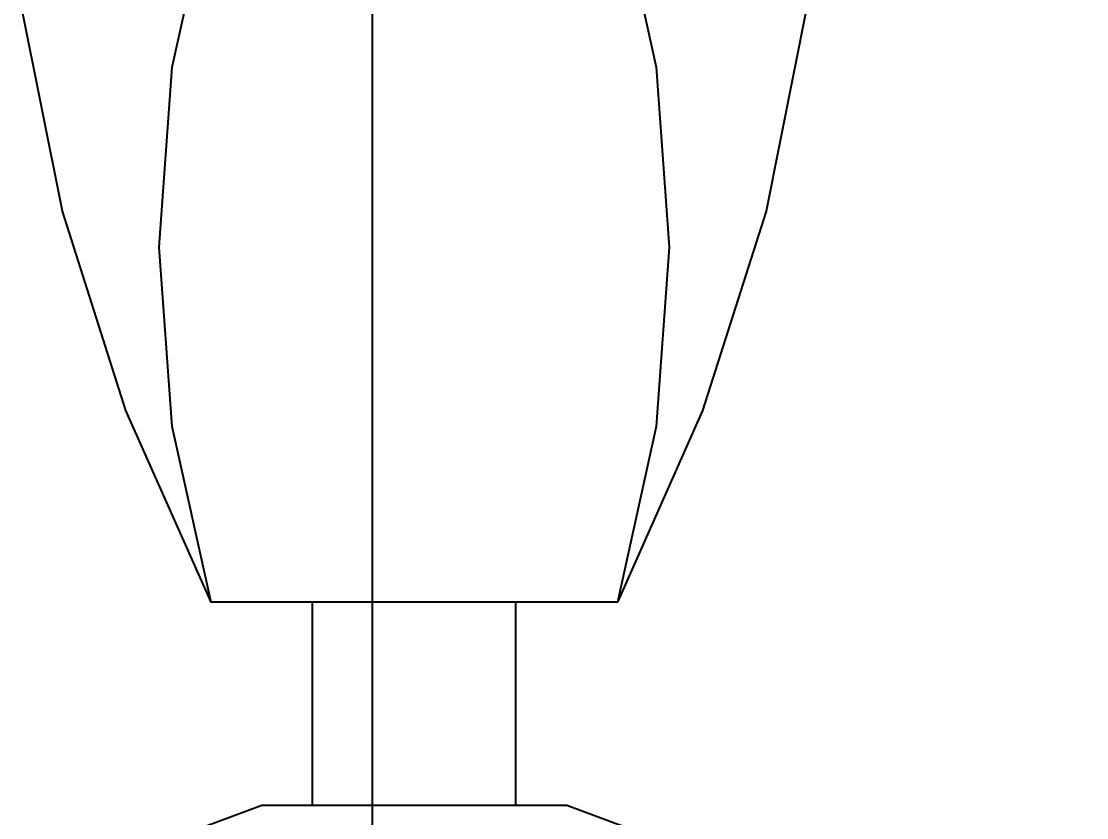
# Model space of a CAD drawing. Header units: millimetres. Extents: x -1932176 to 78768, y -1967 to 1266654.
# Drawn here: x -250692.8 to -250594.6, y 460565.8 to 460639.2 of the extents above; entities that cross this region are included whole.
import ezdxf

# ---------------------------------------------------------------- set-up
doc = ezdxf.new("R2010")
doc.units = ezdxf.units.MM
doc.styles.get("Standard").update_dxf_attribs({"font": 'arial.ttf'})
doc.dimstyles.new('ISO-25', dxfattribs={"dimtxt": 150, "dimasz": 2.5, "dimexe": 1.25, "dimexo": 0.625, "dimtad": 1, "dimtxsty": 'Standard', "dimcen": 2.5, "dimadec": 0, "dimazin": 0, "dimtfac": 1, "dimtmove": 0, "dimatfit": 3, "dimfxl": 1, "dimarcsym": 0})

# ---------------------------------------------------------------- blocks, each defined once
blk = doc.blocks.new('LLAVE-10')
at = {"color": 253, "lineweight": 13}
for points in [[(0.020173, 0.110907), (0.020173, 0.120993), (0.018406, 0.125717), (0.014832, 0.129313), (0.010086, 0.131079), (-0.010086, 0.131079), (-0.014832, 0.129313), (-0.018406, 0.125717), (-0.020173, 0.120993), (-0.020173, 0.110907), (0.020173, 0.110907), (0.018406, 0.106161), (0.014832, 0.102587), (0.010086, 0.10082), (-0.010086, 0.10082), (-0.014832, 0.102587), (-0.018406, 0.106161), (-0.020173, 0.110907)], [(-0.006724, 0.10082), (-0.006724, 0.087372)], [(0.006724, 0.10082), (0.006724, 0.087372)], [(0.026003, 0.047857), (0.023279, 0.061475), (0.019066, 0.07469), (0.013448, 0.087372), (-0.013448, 0.087372), (-0.016023, 0.075732), (-0.016874, 0.063859), (-0.016023, 0.051964), (-0.013448, 0.040324)], [(0.013448, 0.040324), (0.016002, 0.051964), (0.016874, 0.063859), (0.016002, 0.075732), (0.013448, 0.087372)], [(-0.013448, 0.087372), (-0.019087, 0.07469)], [(-0.019087, 0.07469), (-0.023279, 0.061475)], [(-0.023279, 0.061475), (-0.026003, 0.047857)]]:
    blk.add_lwpolyline(points, dxfattribs=at)
blk = doc.blocks.new('*D582')
at = {"color": 0, "lineweight": -2, "ltscale": 30, "transparency": 16777216}
for p, q in [((-250660.452, 460809.226), (-250660.452, 459893.202)), ((-249777.991, 460809.226), (-249777.991, 459893.202)), ((-249780.491, 459894.452), (-250657.952, 459894.452))]:
    blk.add_line(p, q, dxfattribs=at)
at = {"color": 0, "ltscale": 30, "transparency": 16777216}
for points in [[(-250657.952, 459894.869), (-250657.952, 459894.035), (-250660.452, 459894.452)], [(-249780.491, 459894.869), (-249780.491, 459894.035), (-249777.991, 459894.452)]]:
    blk.add_solid(points, dxfattribs=at)
at = {"layer": 'Defpoints', "color": 0, "ltscale": 30, "transparency": 16777216}
for p in [(-250660.452, 460809.851), (-249777.991, 460809.851), (-250660.452, 459894.452)]:
    blk.add_point(p, dxfattribs=at)
at = {"color": 0, "ltscale": 30, "transparency": 16777216, "insert": (-250219.221, 459946.134), "char_height": 100, "attachment_point": 5}
blk.add_mtext('880', dxfattribs=at)

msp = doc.modelspace()

# ---------------------------------------------------------------- linework, layer by layer
for points in [[(-250620.38634, 460640.67931), (-250624.17735, 460621.72428), (-250630.04156, 460603.33198), (-250637.86051, 460585.68011), (-250675.2967, 460585.68011), (-250678.88038, 460601.88074), (-250680.06507, 460618.40715), (-250678.88038, 460634.96319), (-250675.2967, 460651.16381)], [(-250620.38634, 460640.67931), (-250624.17735, 460621.72428), (-250630.04156, 460603.33198), (-250637.86051, 460585.68011), (-250675.2967, 460585.68011), (-250678.88038, 460601.88074), (-250680.06507, 460618.40715), (-250678.88038, 460634.96319), (-250675.2967, 460651.16381)], [(-250620.38634, 460640.67931), (-250624.17735, 460621.72428), (-250630.04156, 460603.33198), (-250637.86051, 460585.68011), (-250675.2967, 460585.68011), (-250678.88038, 460601.88074), (-250680.06507, 460618.40715), (-250678.88038, 460634.96319), (-250675.2967, 460651.16381)], [(-250620.38634, 460640.67931), (-250624.17735, 460621.72428), (-250630.04156, 460603.33198), (-250637.86051, 460585.68011), (-250675.2967, 460585.68011), (-250678.88038, 460601.88074), (-250680.06507, 460618.40715), (-250678.88038, 460634.96319), (-250675.2967, 460651.16381)], [(-250620.38634, 460640.67931), (-250624.17735, 460621.72428), (-250630.04156, 460603.33198), (-250637.86051, 460585.68011), (-250675.2967, 460585.68011), (-250678.88038, 460601.88074), (-250680.06507, 460618.40715), (-250678.88038, 460634.96319), (-250675.2967, 460651.16381)], [(-250620.38634, 460640.67931), (-250624.17735, 460621.72428), (-250630.04156, 460603.33198), (-250637.86051, 460585.68011), (-250675.2967, 460585.68011), (-250678.88038, 460601.88074), (-250680.06507, 460618.40715), (-250678.88038, 460634.96319), (-250675.2967, 460651.16381)], [(-250620.38634, 460640.67931), (-250624.17735, 460621.72428), (-250630.04156, 460603.33198), (-250637.86051, 460585.68011), (-250675.2967, 460585.68011), (-250678.88038, 460601.88074), (-250680.06507, 460618.40715), (-250678.88038, 460634.96319), (-250675.2967, 460651.16381)], [(-250620.38634, 460640.67931), (-250624.17735, 460621.72428), (-250630.04156, 460603.33198), (-250637.86051, 460585.68011), (-250675.2967, 460585.68011), (-250678.88038, 460601.88074), (-250680.06507, 460618.40715), (-250678.88038, 460634.96319), (-250675.2967, 460651.16381)], [(-250620.38634, 460640.67931), (-250624.17735, 460621.72428), (-250630.04156, 460603.33198), (-250637.86051, 460585.68011), (-250675.2967, 460585.68011), (-250678.88038, 460601.88074), (-250680.06507, 460618.40715), (-250678.88038, 460634.96319), (-250675.2967, 460651.16381)], [(-250620.38634, 460640.67931), (-250624.17735, 460621.72428), (-250630.04156, 460603.33198), (-250637.86051, 460585.68011), (-250675.2967, 460585.68011), (-250678.88038, 460601.88074), (-250680.06507, 460618.40715), (-250678.88038, 460634.96319), (-250675.2967, 460651.16381)], [(-250620.38634, 460640.67931), (-250624.17735, 460621.72428), (-250630.04156, 460603.33198), (-250637.86051, 460585.68011), (-250675.2967, 460585.68011), (-250678.88038, 460601.88074), (-250680.06507, 460618.40715), (-250678.88038, 460634.96319), (-250675.2967, 460651.16381)], [(-250620.38634, 460640.67931), (-250624.17735, 460621.72428), (-250630.04156, 460603.33198), (-250637.86051, 460585.68011), (-250675.2967, 460585.68011), (-250678.88038, 460601.88074), (-250680.06507, 460618.40715), (-250678.88038, 460634.96319), (-250675.2967, 460651.16381)], [(-250620.38634, 460640.67931), (-250624.17735, 460621.72428), (-250630.04156, 460603.33198), (-250637.86051, 460585.68011), (-250675.2967, 460585.68011), (-250678.88038, 460601.88074), (-250680.06507, 460618.40715), (-250678.88038, 460634.96319), (-250675.2967, 460651.16381)], [(-250620.38634, 460640.67931), (-250624.17735, 460621.72428), (-250630.04156, 460603.33198), (-250637.86051, 460585.68011), (-250675.2967, 460585.68011), (-250678.88038, 460601.88074), (-250680.06507, 460618.40715), (-250678.88038, 460634.96319), (-250675.2967, 460651.16381)], [(-250620.38634, 460640.67931), (-250624.17735, 460621.72428), (-250630.04156, 460603.33198), (-250637.86051, 460585.68011), (-250675.2967, 460585.68011), (-250678.88038, 460601.88074), (-250680.06507, 460618.40715), (-250678.88038, 460634.96319), (-250675.2967, 460651.16381)], [(-250620.38634, 460640.67931), (-250624.17735, 460621.72428), (-250630.04156, 460603.33198), (-250637.86051, 460585.68011), (-250675.2967, 460585.68011), (-250678.88038, 460601.88074), (-250680.06507, 460618.40715), (-250678.88038, 460634.96319), (-250675.2967, 460651.16381)], [(-250620.38634, 460640.67931), (-250624.17735, 460621.72428), (-250630.04156, 460603.33198), (-250637.86051, 460585.68011), (-250675.2967, 460585.68011), (-250678.88038, 460601.88074), (-250680.06507, 460618.40715), (-250678.88038, 460634.96319), (-250675.2967, 460651.16381)], [(-250620.38634, 460640.67931), (-250624.17735, 460621.72428), (-250630.04156, 460603.33198), (-250637.86051, 460585.68011), (-250675.2967, 460585.68011), (-250678.88038, 460601.88074), (-250680.06507, 460618.40715), (-250678.88038, 460634.96319), (-250675.2967, 460651.16381)], [(-250620.38634, 460640.67931), (-250624.17735, 460621.72428), (-250630.04156, 460603.33198), (-250637.86051, 460585.68011), (-250675.2967, 460585.68011), (-250678.88038, 460601.88074), (-250680.06507, 460618.40715), (-250678.88038, 460634.96319), (-250675.2967, 460651.16381)], [(-250620.38634, 460640.67931), (-250624.17735, 460621.72428), (-250630.04156, 460603.33198), (-250637.86051, 460585.68011), (-250675.2967, 460585.68011), (-250678.88038, 460601.88074), (-250680.06507, 460618.40715), (-250678.88038, 460634.96319), (-250675.2967, 460651.16381)], [(-250620.38634, 460640.67931), (-250624.17735, 460621.72428), (-250630.04156, 460603.33198), (-250637.86051, 460585.68011), (-250675.2967, 460585.68011), (-250678.88038, 460601.88074), (-250680.06507, 460618.40715), (-250678.88038, 460634.96319), (-250675.2967, 460651.16381)], [(-250620.38634, 460640.67931), (-250624.17735, 460621.72428), (-250630.04156, 460603.33198), (-250637.86051, 460585.68011), (-250675.2967, 460585.68011), (-250678.88038, 460601.88074), (-250680.06507, 460618.40715), (-250678.88038, 460634.96319), (-250675.2967, 460651.16381)], [(-250620.38634, 460640.67931), (-250624.17735, 460621.72428), (-250630.04156, 460603.33198), (-250637.86051, 460585.68011), (-250675.2967, 460585.68011), (-250678.88038, 460601.88074), (-250680.06507, 460618.40715), (-250678.88038, 460634.96319), (-250675.2967, 460651.16381)], [(-250620.38634, 460640.67931), (-250624.17735, 460621.72428), (-250630.04156, 460603.33198), (-250637.86051, 460585.68011), (-250675.2967, 460585.68011), (-250678.88038, 460601.88074), (-250680.06507, 460618.40715), (-250678.88038, 460634.96319), (-250675.2967, 460651.16381)], [(-250620.38634, 460640.67931), (-250624.17735, 460621.72428), (-250630.04156, 460603.33198), (-250637.86051, 460585.68011), (-250675.2967, 460585.68011), (-250678.88038, 460601.88074), (-250680.06507, 460618.40715), (-250678.88038, 460634.96319), (-250675.2967, 460651.16381)], [(-250620.38634, 460640.67931), (-250624.17735, 460621.72428), (-250630.04156, 460603.33198), (-250637.86051, 460585.68011), (-250675.2967, 460585.68011), (-250678.88038, 460601.88074), (-250680.06507, 460618.40715), (-250678.88038, 460634.96319), (-250675.2967, 460651.16381)], [(-250620.38634, 460640.67931), (-250624.17735, 460621.72428), (-250630.04156, 460603.33198), (-250637.86051, 460585.68011), (-250675.2967, 460585.68011), (-250678.88038, 460601.88074), (-250680.06507, 460618.40715), (-250678.88038, 460634.96319), (-250675.2967, 460651.16381)], [(-250620.38634, 460640.67931), (-250624.17735, 460621.72428), (-250630.04156, 460603.33198), (-250637.86051, 460585.68011), (-250675.2967, 460585.68011), (-250678.88038, 460601.88074), (-250680.06507, 460618.40715), (-250678.88038, 460634.96319), (-250675.2967, 460651.16381)], [(-250620.38634, 460640.67931), (-250624.17735, 460621.72428), (-250630.04156, 460603.33198), (-250637.86051, 460585.68011), (-250675.2967, 460585.68011), (-250678.88038, 460601.88074), (-250680.06507, 460618.40715), (-250678.88038, 460634.96319), (-250675.2967, 460651.16381)], [(-250620.38634, 460640.67931), (-250624.17735, 460621.72428), (-250630.04156, 460603.33198), (-250637.86051, 460585.68011), (-250675.2967, 460585.68011), (-250678.88038, 460601.88074), (-250680.06507, 460618.40715), (-250678.88038, 460634.96319), (-250675.2967, 460651.16381)], [(-250620.38634, 460640.67931), (-250624.17735, 460621.72428), (-250630.04156, 460603.33198), (-250637.86051, 460585.68011), (-250675.2967, 460585.68011), (-250678.88038, 460601.88074), (-250680.06507, 460618.40715), (-250678.88038, 460634.96319), (-250675.2967, 460651.16381)], [(-250620.38634, 460640.67931), (-250624.17735, 460621.72428), (-250630.04156, 460603.33198), (-250637.86051, 460585.68011), (-250675.2967, 460585.68011), (-250678.88038, 460601.88074), (-250680.06507, 460618.40715), (-250678.88038, 460634.96319), (-250675.2967, 460651.16381)], [(-250620.38634, 460640.67931), (-250624.17735, 460621.72428), (-250630.04156, 460603.33198), (-250637.86051, 460585.68011), (-250675.2967, 460585.68011), (-250678.88038, 460601.88074), (-250680.06507, 460618.40715), (-250678.88038, 460634.96319), (-250675.2967, 460651.16381)], [(-250620.38634, 460640.67931), (-250624.17735, 460621.72428), (-250630.04156, 460603.33198), (-250637.86051, 460585.68011), (-250675.2967, 460585.68011), (-250678.88038, 460601.88074), (-250680.06507, 460618.40715), (-250678.88038, 460634.96319), (-250675.2967, 460651.16381)], [(-250620.38634, 460640.67931), (-250624.17735, 460621.72428), (-250630.04156, 460603.33198), (-250637.86051, 460585.68011), (-250675.2967, 460585.68011), (-250678.88038, 460601.88074), (-250680.06507, 460618.40715), (-250678.88038, 460634.96319), (-250675.2967, 460651.16381)], [(-250620.38634, 460640.67931), (-250624.17735, 460621.72428), (-250630.04156, 460603.33198), (-250637.86051, 460585.68011), (-250675.2967, 460585.68011), (-250678.88038, 460601.88074), (-250680.06507, 460618.40715), (-250678.88038, 460634.96319), (-250675.2967, 460651.16381)], [(-250620.38634, 460640.67931), (-250624.17735, 460621.72428), (-250630.04156, 460603.33198), (-250637.86051, 460585.68011), (-250675.2967, 460585.68011), (-250678.88038, 460601.88074), (-250680.06507, 460618.40715), (-250678.88038, 460634.96319), (-250675.2967, 460651.16381)], [(-250620.38634, 460640.67931), (-250624.17735, 460621.72428), (-250630.04156, 460603.33198), (-250637.86051, 460585.68011), (-250675.2967, 460585.68011), (-250678.88038, 460601.88074), (-250680.06507, 460618.40715), (-250678.88038, 460634.96319), (-250675.2967, 460651.16381)], [(-250620.38634, 460640.67931), (-250624.17735, 460621.72428), (-250630.04156, 460603.33198), (-250637.86051, 460585.68011), (-250675.2967, 460585.68011), (-250678.88038, 460601.88074), (-250680.06507, 460618.40715), (-250678.88038, 460634.96319), (-250675.2967, 460651.16381)], [(-250620.38634, 460640.67931), (-250624.17735, 460621.72428), (-250630.04156, 460603.33198), (-250637.86051, 460585.68011), (-250675.2967, 460585.68011), (-250678.88038, 460601.88074), (-250680.06507, 460618.40715), (-250678.88038, 460634.96319), (-250675.2967, 460651.16381)], [(-250620.38634, 460640.67931), (-250624.17735, 460621.72428), (-250630.04156, 460603.33198), (-250637.86051, 460585.68011), (-250675.2967, 460585.68011), (-250678.88038, 460601.88074), (-250680.06507, 460618.40715), (-250678.88038, 460634.96319), (-250675.2967, 460651.16381)], [(-250620.38634, 460640.67931), (-250624.17735, 460621.72428), (-250630.04156, 460603.33198), (-250637.86051, 460585.68011), (-250675.2967, 460585.68011), (-250678.88038, 460601.88074), (-250680.06507, 460618.40715), (-250678.88038, 460634.96319), (-250675.2967, 460651.16381)], [(-250637.86051, 460651.16381), (-250634.30644, 460634.96319), (-250633.09214, 460618.40715), (-250634.30644, 460601.88074), (-250637.86051, 460585.68011)], [(-250637.86051, 460651.16381), (-250634.30644, 460634.96319), (-250633.09214, 460618.40715), (-250634.30644, 460601.88074), (-250637.86051, 460585.68011)], [(-250637.86051, 460651.16381), (-250634.30644, 460634.96319), (-250633.09214, 460618.40715), (-250634.30644, 460601.88074), (-250637.86051, 460585.68011)], [(-250637.86051, 460651.16381), (-250634.30644, 460634.96319), (-250633.09214, 460618.40715), (-250634.30644, 460601.88074), (-250637.86051, 460585.68011)], [(-250637.86051, 460651.16381), (-250634.30644, 460634.96319), (-250633.09214, 460618.40715), (-250634.30644, 460601.88074), (-250637.86051, 460585.68011)], [(-250637.86051, 460651.16381), (-250634.30644, 460634.96319), (-250633.09214, 460618.40715), (-250634.30644, 460601.88074), (-250637.86051, 460585.68011)], [(-250637.86051, 460651.16381), (-250634.30644, 460634.96319), (-250633.09214, 460618.40715), (-250634.30644, 460601.88074), (-250637.86051, 460585.68011)], [(-250637.86051, 460651.16381), (-250634.30644, 460634.96319), (-250633.09214, 460618.40715), (-250634.30644, 460601.88074), (-250637.86051, 460585.68011)], [(-250637.86051, 460651.16381), (-250634.30644, 460634.96319), (-250633.09214, 460618.40715), (-250634.30644, 460601.88074), (-250637.86051, 460585.68011)], [(-250637.86051, 460651.16381), (-250634.30644, 460634.96319), (-250633.09214, 460618.40715), (-250634.30644, 460601.88074), (-250637.86051, 460585.68011)], [(-250637.86051, 460651.16381), (-250634.30644, 460634.96319), (-250633.09214, 460618.40715), (-250634.30644, 460601.88074), (-250637.86051, 460585.68011)], [(-250637.86051, 460651.16381), (-250634.30644, 460634.96319), (-250633.09214, 460618.40715), (-250634.30644, 460601.88074), (-250637.86051, 460585.68011)], [(-250637.86051, 460651.16381), (-250634.30644, 460634.96319), (-250633.09214, 460618.40715), (-250634.30644, 460601.88074), (-250637.86051, 460585.68011)], [(-250637.86051, 460651.16381), (-250634.30644, 460634.96319), (-250633.09214, 460618.40715), (-250634.30644, 460601.88074), (-250637.86051, 460585.68011)], [(-250637.86051, 460651.16381), (-250634.30644, 460634.96319), (-250633.09214, 460618.40715), (-250634.30644, 460601.88074), (-250637.86051, 460585.68011)], [(-250637.86051, 460651.16381), (-250634.30644, 460634.96319), (-250633.09214, 460618.40715), (-250634.30644, 460601.88074), (-250637.86051, 460585.68011)], [(-250637.86051, 460651.16381), (-250634.30644, 460634.96319), (-250633.09214, 460618.40715), (-250634.30644, 460601.88074), (-250637.86051, 460585.68011)], [(-250637.86051, 460651.16381), (-250634.30644, 460634.96319), (-250633.09214, 460618.40715), (-250634.30644, 460601.88074), (-250637.86051, 460585.68011)], [(-250637.86051, 460651.16381), (-250634.30644, 460634.96319), (-250633.09214, 460618.40715), (-250634.30644, 460601.88074), (-250637.86051, 460585.68011)], [(-250637.86051, 460651.16381), (-250634.30644, 460634.96319), (-250633.09214, 460618.40715), (-250634.30644, 460601.88074), (-250637.86051, 460585.68011)], [(-250637.86051, 460651.16381), (-250634.30644, 460634.96319), (-250633.09214, 460618.40715), (-250634.30644, 460601.88074), (-250637.86051, 460585.68011)], [(-250637.86051, 460651.16381), (-250634.30644, 460634.96319), (-250633.09214, 460618.40715), (-250634.30644, 460601.88074), (-250637.86051, 460585.68011)], [(-250637.86051, 460651.16381), (-250634.30644, 460634.96319), (-250633.09214, 460618.40715), (-250634.30644, 460601.88074), (-250637.86051, 460585.68011)], [(-250637.86051, 460651.16381), (-250634.30644, 460634.96319), (-250633.09214, 460618.40715), (-250634.30644, 460601.88074), (-250637.86051, 460585.68011)], [(-250637.86051, 460651.16381), (-250634.30644, 460634.96319), (-250633.09214, 460618.40715), (-250634.30644, 460601.88074), (-250637.86051, 460585.68011)], [(-250637.86051, 460651.16381), (-250634.30644, 460634.96319), (-250633.09214, 460618.40715), (-250634.30644, 460601.88074), (-250637.86051, 460585.68011)], [(-250637.86051, 460651.16381), (-250634.30644, 460634.96319), (-250633.09214, 460618.40715), (-250634.30644, 460601.88074), (-250637.86051, 460585.68011)], [(-250637.86051, 460651.16381), (-250634.30644, 460634.96319), (-250633.09214, 460618.40715), (-250634.30644, 460601.88074), (-250637.86051, 460585.68011)], [(-250637.86051, 460651.16381), (-250634.30644, 460634.96319), (-250633.09214, 460618.40715), (-250634.30644, 460601.88074), (-250637.86051, 460585.68011)], [(-250637.86051, 460651.16381), (-250634.30644, 460634.96319), (-250633.09214, 460618.40715), (-250634.30644, 460601.88074), (-250637.86051, 460585.68011)], [(-250637.86051, 460651.16381), (-250634.30644, 460634.96319), (-250633.09214, 460618.40715), (-250634.30644, 460601.88074), (-250637.86051, 460585.68011)], [(-250637.86051, 460651.16381), (-250634.30644, 460634.96319), (-250633.09214, 460618.40715), (-250634.30644, 460601.88074), (-250637.86051, 460585.68011)], [(-250637.86051, 460651.16381), (-250634.30644, 460634.96319), (-250633.09214, 460618.40715), (-250634.30644, 460601.88074), (-250637.86051, 460585.68011)], [(-250637.86051, 460651.16381), (-250634.30644, 460634.96319), (-250633.09214, 460618.40715), (-250634.30644, 460601.88074), (-250637.86051, 460585.68011)], [(-250637.86051, 460651.16381), (-250634.30644, 460634.96319), (-250633.09214, 460618.40715), (-250634.30644, 460601.88074), (-250637.86051, 460585.68011)], [(-250637.86051, 460651.16381), (-250634.30644, 460634.96319), (-250633.09214, 460618.40715), (-250634.30644, 460601.88074), (-250637.86051, 460585.68011)], [(-250637.86051, 460651.16381), (-250634.30644, 460634.96319), (-250633.09214, 460618.40715), (-250634.30644, 460601.88074), (-250637.86051, 460585.68011)], [(-250637.86051, 460651.16381), (-250634.30644, 460634.96319), (-250633.09214, 460618.40715), (-250634.30644, 460601.88074), (-250637.86051, 460585.68011)], [(-250637.86051, 460651.16381), (-250634.30644, 460634.96319), (-250633.09214, 460618.40715), (-250634.30644, 460601.88074), (-250637.86051, 460585.68011)], [(-250637.86051, 460651.16381), (-250634.30644, 460634.96319), (-250633.09214, 460618.40715), (-250634.30644, 460601.88074), (-250637.86051, 460585.68011)], [(-250637.86051, 460651.16381), (-250634.30644, 460634.96319), (-250633.09214, 460618.40715), (-250634.30644, 460601.88074), (-250637.86051, 460585.68011)], [(-250637.86051, 460651.16381), (-250634.30644, 460634.96319), (-250633.09214, 460618.40715), (-250634.30644, 460601.88074), (-250637.86051, 460585.68011)], [(-250688.97986, 460621.72428), (-250692.77086, 460640.67931)], [(-250688.97986, 460621.72428), (-250692.77086, 460640.67931)], [(-250688.97986, 460621.72428), (-250692.77086, 460640.67931)], [(-250688.97986, 460621.72428), (-250692.77086, 460640.67931)], [(-250688.97986, 460621.72428), (-250692.77086, 460640.67931)], [(-250688.97986, 460621.72428), (-250692.77086, 460640.67931)], [(-250688.97986, 460621.72428), (-250692.77086, 460640.67931)], [(-250688.97986, 460621.72428), (-250692.77086, 460640.67931)], [(-250688.97986, 460621.72428), (-250692.77086, 460640.67931)], [(-250688.97986, 460621.72428), (-250692.77086, 460640.67931)], [(-250688.97986, 460621.72428), (-250692.77086, 460640.67931)], [(-250688.97986, 460621.72428), (-250692.77086, 460640.67931)], [(-250688.97986, 460621.72428), (-250692.77086, 460640.67931)], [(-250688.97986, 460621.72428), (-250692.77086, 460640.67931)], [(-250688.97986, 460621.72428), (-250692.77086, 460640.67931)], [(-250688.97986, 460621.72428), (-250692.77086, 460640.67931)], [(-250688.97986, 460621.72428), (-250692.77086, 460640.67931)], [(-250688.97986, 460621.72428), (-250692.77086, 460640.67931)], [(-250688.97986, 460621.72428), (-250692.77086, 460640.67931)], [(-250688.97986, 460621.72428), (-250692.77086, 460640.67931)], [(-250688.97986, 460621.72428), (-250692.77086, 460640.67931)], [(-250688.97986, 460621.72428), (-250692.77086, 460640.67931)], [(-250688.97986, 460621.72428), (-250692.77086, 460640.67931)], [(-250688.97986, 460621.72428), (-250692.77086, 460640.67931)], [(-250688.97986, 460621.72428), (-250692.77086, 460640.67931)], [(-250688.97986, 460621.72428), (-250692.77086, 460640.67931)], [(-250688.97986, 460621.72428), (-250692.77086, 460640.67931)], [(-250688.97986, 460621.72428), (-250692.77086, 460640.67931)], [(-250688.97986, 460621.72428), (-250692.77086, 460640.67931)], [(-250688.97986, 460621.72428), (-250692.77086, 460640.67931)], [(-250688.97986, 460621.72428), (-250692.77086, 460640.67931)], [(-250688.97986, 460621.72428), (-250692.77086, 460640.67931)], [(-250688.97986, 460621.72428), (-250692.77086, 460640.67931)], [(-250688.97986, 460621.72428), (-250692.77086, 460640.67931)], [(-250688.97986, 460621.72428), (-250692.77086, 460640.67931)], [(-250688.97986, 460621.72428), (-250692.77086, 460640.67931)], [(-250688.97986, 460621.72428), (-250692.77086, 460640.67931)], [(-250688.97986, 460621.72428), (-250692.77086, 460640.67931)], [(-250688.97986, 460621.72428), (-250692.77086, 460640.67931)], [(-250688.97986, 460621.72428), (-250692.77086, 460640.67931)], [(-250688.97986, 460621.72428), (-250692.77086, 460640.67931)], [(-250688.97986, 460621.72428), (-250692.77086, 460640.67931)], [(-250683.14526, 460603.33198), (-250688.97986, 460621.72428)], [(-250683.14526, 460603.33198), (-250688.97986, 460621.72428)], [(-250683.14526, 460603.33198), (-250688.97986, 460621.72428)], [(-250683.14526, 460603.33198), (-250688.97986, 460621.72428)], [(-250683.14526, 460603.33198), (-250688.97986, 460621.72428)], [(-250683.14526, 460603.33198), (-250688.97986, 460621.72428)], [(-250683.14526, 460603.33198), (-250688.97986, 460621.72428)], [(-250683.14526, 460603.33198), (-250688.97986, 460621.72428)], [(-250683.14526, 460603.33198), (-250688.97986, 460621.72428)], [(-250683.14526, 460603.33198), (-250688.97986, 460621.72428)], [(-250683.14526, 460603.33198), (-250688.97986, 460621.72428)], [(-250683.14526, 460603.33198), (-250688.97986, 460621.72428)], [(-250683.14526, 460603.33198), (-250688.97986, 460621.72428)], [(-250683.14526, 460603.33198), (-250688.97986, 460621.72428)], [(-250683.14526, 460603.33198), (-250688.97986, 460621.72428)], [(-250683.14526, 460603.33198), (-250688.97986, 460621.72428)], [(-250683.14526, 460603.33198), (-250688.97986, 460621.72428)], [(-250683.14526, 460603.33198), (-250688.97986, 460621.72428)], [(-250683.14526, 460603.33198), (-250688.97986, 460621.72428)], [(-250683.14526, 460603.33198), (-250688.97986, 460621.72428)], [(-250683.14526, 460603.33198), (-250688.97986, 460621.72428)], [(-250683.14526, 460603.33198), (-250688.97986, 460621.72428)], [(-250683.14526, 460603.33198), (-250688.97986, 460621.72428)], [(-250683.14526, 460603.33198), (-250688.97986, 460621.72428)], [(-250683.14526, 460603.33198), (-250688.97986, 460621.72428)], [(-250683.14526, 460603.33198), (-250688.97986, 460621.72428)], [(-250683.14526, 460603.33198), (-250688.97986, 460621.72428)], [(-250683.14526, 460603.33198), (-250688.97986, 460621.72428)], [(-250683.14526, 460603.33198), (-250688.97986, 460621.72428)], [(-250683.14526, 460603.33198), (-250688.97986, 460621.72428)], [(-250683.14526, 460603.33198), (-250688.97986, 460621.72428)], [(-250683.14526, 460603.33198), (-250688.97986, 460621.72428)], [(-250683.14526, 460603.33198), (-250688.97986, 460621.72428)], [(-250683.14526, 460603.33198), (-250688.97986, 460621.72428)], [(-250683.14526, 460603.33198), (-250688.97986, 460621.72428)], [(-250683.14526, 460603.33198), (-250688.97986, 460621.72428)], [(-250683.14526, 460603.33198), (-250688.97986, 460621.72428)], [(-250683.14526, 460603.33198), (-250688.97986, 460621.72428)], [(-250683.14526, 460603.33198), (-250688.97986, 460621.72428)], [(-250683.14526, 460603.33198), (-250688.97986, 460621.72428)], [(-250683.14526, 460603.33198), (-250688.97986, 460621.72428)], [(-250683.14526, 460603.33198), (-250688.97986, 460621.72428)], [(-250675.2967, 460585.68011), (-250683.14526, 460603.33198)], [(-250675.2967, 460585.68011), (-250683.14526, 460603.33198)], [(-250675.2967, 460585.68011), (-250683.14526, 460603.33198)], [(-250675.2967, 460585.68011), (-250683.14526, 460603.33198)], [(-250675.2967, 460585.68011), (-250683.14526, 460603.33198)], [(-250675.2967, 460585.68011), (-250683.14526, 460603.33198)], [(-250675.2967, 460585.68011), (-250683.14526, 460603.33198)], [(-250675.2967, 460585.68011), (-250683.14526, 460603.33198)], [(-250675.2967, 460585.68011), (-250683.14526, 460603.33198)], [(-250675.2967, 460585.68011), (-250683.14526, 460603.33198)], [(-250675.2967, 460585.68011), (-250683.14526, 460603.33198)], [(-250675.2967, 460585.68011), (-250683.14526, 460603.33198)], [(-250675.2967, 460585.68011), (-250683.14526, 460603.33198)], [(-250675.2967, 460585.68011), (-250683.14526, 460603.33198)], [(-250675.2967, 460585.68011), (-250683.14526, 460603.33198)], [(-250675.2967, 460585.68011), (-250683.14526, 460603.33198)], [(-250675.2967, 460585.68011), (-250683.14526, 460603.33198)], [(-250675.2967, 460585.68011), (-250683.14526, 460603.33198)], [(-250675.2967, 460585.68011), (-250683.14526, 460603.33198)], [(-250675.2967, 460585.68011), (-250683.14526, 460603.33198)], [(-250675.2967, 460585.68011), (-250683.14526, 460603.33198)], [(-250675.2967, 460585.68011), (-250683.14526, 460603.33198)], [(-250675.2967, 460585.68011), (-250683.14526, 460603.33198)], [(-250675.2967, 460585.68011), (-250683.14526, 460603.33198)], [(-250675.2967, 460585.68011), (-250683.14526, 460603.33198)], [(-250675.2967, 460585.68011), (-250683.14526, 460603.33198)], [(-250675.2967, 460585.68011), (-250683.14526, 460603.33198)], [(-250675.2967, 460585.68011), (-250683.14526, 460603.33198)], [(-250675.2967, 460585.68011), (-250683.14526, 460603.33198)], [(-250675.2967, 460585.68011), (-250683.14526, 460603.33198)], [(-250675.2967, 460585.68011), (-250683.14526, 460603.33198)], [(-250675.2967, 460585.68011), (-250683.14526, 460603.33198)], [(-250675.2967, 460585.68011), (-250683.14526, 460603.33198)], [(-250675.2967, 460585.68011), (-250683.14526, 460603.33198)], [(-250675.2967, 460585.68011), (-250683.14526, 460603.33198)], [(-250675.2967, 460585.68011), (-250683.14526, 460603.33198)], [(-250675.2967, 460585.68011), (-250683.14526, 460603.33198)], [(-250675.2967, 460585.68011), (-250683.14526, 460603.33198)], [(-250675.2967, 460585.68011), (-250683.14526, 460603.33198)], [(-250675.2967, 460585.68011), (-250683.14526, 460603.33198)], [(-250675.2967, 460585.68011), (-250683.14526, 460603.33198)], [(-250675.2967, 460585.68011), (-250683.14526, 460603.33198)], [(-250665.93765, 460566.96202), (-250665.93765, 460585.68011)], [(-250665.93765, 460566.96202), (-250665.93765, 460585.68011)], [(-250665.93765, 460566.96202), (-250665.93765, 460585.68011)], [(-250665.93765, 460566.96202), (-250665.93765, 460585.68011)], [(-250665.93765, 460566.96202), (-250665.93765, 460585.68011)], [(-250665.93765, 460566.96202), (-250665.93765, 460585.68011)], [(-250665.93765, 460566.96202), (-250665.93765, 460585.68011)], [(-250665.93765, 460566.96202), (-250665.93765, 460585.68011)], [(-250665.93765, 460566.96202), (-250665.93765, 460585.68011)], [(-250665.93765, 460566.96202), (-250665.93765, 460585.68011)], [(-250665.93765, 460566.96202), (-250665.93765, 460585.68011)], [(-250665.93765, 460566.96202), (-250665.93765, 460585.68011)], [(-250665.93765, 460566.96202), (-250665.93765, 460585.68011)], [(-250665.93765, 460566.96202), (-250665.93765, 460585.68011)], [(-250665.93765, 460566.96202), (-250665.93765, 460585.68011)], [(-250665.93765, 460566.96202), (-250665.93765, 460585.68011)], [(-250665.93765, 460566.96202), (-250665.93765, 460585.68011)], [(-250665.93765, 460566.96202), (-250665.93765, 460585.68011)], [(-250665.93765, 460566.96202), (-250665.93765, 460585.68011)], [(-250665.93765, 460566.96202), (-250665.93765, 460585.68011)], [(-250665.93765, 460566.96202), (-250665.93765, 460585.68011)], [(-250665.93765, 460566.96202), (-250665.93765, 460585.68011)], [(-250665.93765, 460566.96202), (-250665.93765, 460585.68011)], [(-250665.93765, 460566.96202), (-250665.93765, 460585.68011)], [(-250665.93765, 460566.96202), (-250665.93765, 460585.68011)], [(-250665.93765, 460566.96202), (-250665.93765, 460585.68011)], [(-250665.93765, 460566.96202), (-250665.93765, 460585.68011)], [(-250665.93765, 460566.96202), (-250665.93765, 460585.68011)], [(-250665.93765, 460566.96202), (-250665.93765, 460585.68011)], [(-250665.93765, 460566.96202), (-250665.93765, 460585.68011)], [(-250665.93765, 460566.96202), (-250665.93765, 460585.68011)], [(-250665.93765, 460566.96202), (-250665.93765, 460585.68011)], [(-250665.93765, 460566.96202), (-250665.93765, 460585.68011)], [(-250665.93765, 460566.96202), (-250665.93765, 460585.68011)], [(-250665.93765, 460566.96202), (-250665.93765, 460585.68011)], [(-250665.93765, 460566.96202), (-250665.93765, 460585.68011)], [(-250665.93765, 460566.96202), (-250665.93765, 460585.68011)], [(-250665.93765, 460566.96202), (-250665.93765, 460585.68011)], [(-250665.93765, 460566.96202), (-250665.93765, 460585.68011)], [(-250665.93765, 460566.96202), (-250665.93765, 460585.68011)], [(-250665.93765, 460566.96202), (-250665.93765, 460585.68011)], [(-250665.93765, 460566.96202), (-250665.93765, 460585.68011)], [(-250647.21956, 460566.96202), (-250647.21956, 460585.68011)], [(-250647.21956, 460566.96202), (-250647.21956, 460585.68011)], [(-250647.21956, 460566.96202), (-250647.21956, 460585.68011)], [(-250647.21956, 460566.96202), (-250647.21956, 460585.68011)], [(-250647.21956, 460566.96202), (-250647.21956, 460585.68011)], [(-250647.21956, 460566.96202), (-250647.21956, 460585.68011)], [(-250647.21956, 460566.96202), (-250647.21956, 460585.68011)], [(-250647.21956, 460566.96202), (-250647.21956, 460585.68011)], [(-250647.21956, 460566.96202), (-250647.21956, 460585.68011)], [(-250647.21956, 460566.96202), (-250647.21956, 460585.68011)], [(-250647.21956, 460566.96202), (-250647.21956, 460585.68011)], [(-250647.21956, 460566.96202), (-250647.21956, 460585.68011)], [(-250647.21956, 460566.96202), (-250647.21956, 460585.68011)], [(-250647.21956, 460566.96202), (-250647.21956, 460585.68011)], [(-250647.21956, 460566.96202), (-250647.21956, 460585.68011)], [(-250647.21956, 460566.96202), (-250647.21956, 460585.68011)], [(-250647.21956, 460566.96202), (-250647.21956, 460585.68011)], [(-250647.21956, 460566.96202), (-250647.21956, 460585.68011)], [(-250647.21956, 460566.96202), (-250647.21956, 460585.68011)], [(-250647.21956, 460566.96202), (-250647.21956, 460585.68011)], [(-250647.21956, 460566.96202), (-250647.21956, 460585.68011)], [(-250647.21956, 460566.96202), (-250647.21956, 460585.68011)], [(-250647.21956, 460566.96202), (-250647.21956, 460585.68011)], [(-250647.21956, 460566.96202), (-250647.21956, 460585.68011)], [(-250647.21956, 460566.96202), (-250647.21956, 460585.68011)], [(-250647.21956, 460566.96202), (-250647.21956, 460585.68011)], [(-250647.21956, 460566.96202), (-250647.21956, 460585.68011)], [(-250647.21956, 460566.96202), (-250647.21956, 460585.68011)], [(-250647.21956, 460566.96202), (-250647.21956, 460585.68011)], [(-250647.21956, 460566.96202), (-250647.21956, 460585.68011)], [(-250647.21956, 460566.96202), (-250647.21956, 460585.68011)], [(-250647.21956, 460566.96202), (-250647.21956, 460585.68011)], [(-250647.21956, 460566.96202), (-250647.21956, 460585.68011)], [(-250647.21956, 460566.96202), (-250647.21956, 460585.68011)], [(-250647.21956, 460566.96202), (-250647.21956, 460585.68011)], [(-250647.21956, 460566.96202), (-250647.21956, 460585.68011)], [(-250647.21956, 460566.96202), (-250647.21956, 460585.68011)], [(-250647.21956, 460566.96202), (-250647.21956, 460585.68011)], [(-250647.21956, 460566.96202), (-250647.21956, 460585.68011)], [(-250647.21956, 460566.96202), (-250647.21956, 460585.68011)], [(-250647.21956, 460566.96202), (-250647.21956, 460585.68011)], [(-250647.21956, 460566.96202), (-250647.21956, 460585.68011)], [(-250628.50147, 460552.92345), (-250628.50147, 460538.88488), (-250630.9597, 460532.30986), (-250635.93539, 460527.30454), (-250642.54004, 460524.84631), (-250670.61717, 460524.84631), (-250677.22182, 460527.30454), (-250682.19751, 460532.30986), (-250684.65574, 460538.88488), (-250684.65574, 460552.92345), (-250628.50147, 460552.92345), (-250630.9597, 460559.52809), (-250635.93539, 460564.50379), (-250642.54004, 460566.96202), (-250670.61717, 460566.96202), (-250677.22182, 460564.50379), (-250682.19751, 460559.52809), (-250684.65574, 460552.92345)], [(-250628.50147, 460552.92345), (-250628.50147, 460538.88488), (-250630.9597, 460532.30986), (-250635.93539, 460527.30454), (-250642.54004, 460524.84631), (-250670.61717, 460524.84631), (-250677.22182, 460527.30454), (-250682.19751, 460532.30986), (-250684.65574, 460538.88488), (-250684.65574, 460552.92345), (-250628.50147, 460552.92345), (-250630.9597, 460559.52809), (-250635.93539, 460564.50379), (-250642.54004, 460566.96202), (-250670.61717, 460566.96202), (-250677.22182, 460564.50379), (-250682.19751, 460559.52809), (-250684.65574, 460552.92345)], [(-250628.50147, 460552.92345), (-250628.50147, 460538.88488), (-250630.9597, 460532.30986), (-250635.93539, 460527.30454), (-250642.54004, 460524.84631), (-250670.61717, 460524.84631), (-250677.22182, 460527.30454), (-250682.19751, 460532.30986), (-250684.65574, 460538.88488), (-250684.65574, 460552.92345), (-250628.50147, 460552.92345), (-250630.9597, 460559.52809), (-250635.93539, 460564.50379), (-250642.54004, 460566.96202), (-250670.61717, 460566.96202), (-250677.22182, 460564.50379), (-250682.19751, 460559.52809), (-250684.65574, 460552.92345)], [(-250628.50147, 460552.92345), (-250628.50147, 460538.88488), (-250630.9597, 460532.30986), (-250635.93539, 460527.30454), (-250642.54004, 460524.84631), (-250670.61717, 460524.84631), (-250677.22182, 460527.30454), (-250682.19751, 460532.30986), (-250684.65574, 460538.88488), (-250684.65574, 460552.92345), (-250628.50147, 460552.92345), (-250630.9597, 460559.52809), (-250635.93539, 460564.50379), (-250642.54004, 460566.96202), (-250670.61717, 460566.96202), (-250677.22182, 460564.50379), (-250682.19751, 460559.52809), (-250684.65574, 460552.92345)], [(-250628.50147, 460552.92345), (-250628.50147, 460538.88488), (-250630.9597, 460532.30986), (-250635.93539, 460527.30454), (-250642.54004, 460524.84631), (-250670.61717, 460524.84631), (-250677.22182, 460527.30454), (-250682.19751, 460532.30986), (-250684.65574, 460538.88488), (-250684.65574, 460552.92345), (-250628.50147, 460552.92345), (-250630.9597, 460559.52809), (-250635.93539, 460564.50379), (-250642.54004, 460566.96202), (-250670.61717, 460566.96202), (-250677.22182, 460564.50379), (-250682.19751, 460559.52809), (-250684.65574, 460552.92345)], [(-250628.50147, 460552.92345), (-250628.50147, 460538.88488), (-250630.9597, 460532.30986), (-250635.93539, 460527.30454), (-250642.54004, 460524.84631), (-250670.61717, 460524.84631), (-250677.22182, 460527.30454), (-250682.19751, 460532.30986), (-250684.65574, 460538.88488), (-250684.65574, 460552.92345), (-250628.50147, 460552.92345), (-250630.9597, 460559.52809), (-250635.93539, 460564.50379), (-250642.54004, 460566.96202), (-250670.61717, 460566.96202), (-250677.22182, 460564.50379), (-250682.19751, 460559.52809), (-250684.65574, 460552.92345)], [(-250628.50147, 460552.92345), (-250628.50147, 460538.88488), (-250630.9597, 460532.30986), (-250635.93539, 460527.30454), (-250642.54004, 460524.84631), (-250670.61717, 460524.84631), (-250677.22182, 460527.30454), (-250682.19751, 460532.30986), (-250684.65574, 460538.88488), (-250684.65574, 460552.92345), (-250628.50147, 460552.92345), (-250630.9597, 460559.52809), (-250635.93539, 460564.50379), (-250642.54004, 460566.96202), (-250670.61717, 460566.96202), (-250677.22182, 460564.50379), (-250682.19751, 460559.52809), (-250684.65574, 460552.92345)], [(-250628.50147, 460552.92345), (-250628.50147, 460538.88488), (-250630.9597, 460532.30986), (-250635.93539, 460527.30454), (-250642.54004, 460524.84631), (-250670.61717, 460524.84631), (-250677.22182, 460527.30454), (-250682.19751, 460532.30986), (-250684.65574, 460538.88488), (-250684.65574, 460552.92345), (-250628.50147, 460552.92345), (-250630.9597, 460559.52809), (-250635.93539, 460564.50379), (-250642.54004, 460566.96202), (-250670.61717, 460566.96202), (-250677.22182, 460564.50379), (-250682.19751, 460559.52809), (-250684.65574, 460552.92345)], [(-250628.50147, 460552.92345), (-250628.50147, 460538.88488), (-250630.9597, 460532.30986), (-250635.93539, 460527.30454), (-250642.54004, 460524.84631), (-250670.61717, 460524.84631), (-250677.22182, 460527.30454), (-250682.19751, 460532.30986), (-250684.65574, 460538.88488), (-250684.65574, 460552.92345), (-250628.50147, 460552.92345), (-250630.9597, 460559.52809), (-250635.93539, 460564.50379), (-250642.54004, 460566.96202), (-250670.61717, 460566.96202), (-250677.22182, 460564.50379), (-250682.19751, 460559.52809), (-250684.65574, 460552.92345)], [(-250628.50147, 460552.92345), (-250628.50147, 460538.88488), (-250630.9597, 460532.30986), (-250635.93539, 460527.30454), (-250642.54004, 460524.84631), (-250670.61717, 460524.84631), (-250677.22182, 460527.30454), (-250682.19751, 460532.30986), (-250684.65574, 460538.88488), (-250684.65574, 460552.92345), (-250628.50147, 460552.92345), (-250630.9597, 460559.52809), (-250635.93539, 460564.50379), (-250642.54004, 460566.96202), (-250670.61717, 460566.96202), (-250677.22182, 460564.50379), (-250682.19751, 460559.52809), (-250684.65574, 460552.92345)], [(-250628.50147, 460552.92345), (-250628.50147, 460538.88488), (-250630.9597, 460532.30986), (-250635.93539, 460527.30454), (-250642.54004, 460524.84631), (-250670.61717, 460524.84631), (-250677.22182, 460527.30454), (-250682.19751, 460532.30986), (-250684.65574, 460538.88488), (-250684.65574, 460552.92345), (-250628.50147, 460552.92345), (-250630.9597, 460559.52809), (-250635.93539, 460564.50379), (-250642.54004, 460566.96202), (-250670.61717, 460566.96202), (-250677.22182, 460564.50379), (-250682.19751, 460559.52809), (-250684.65574, 460552.92345)], [(-250628.50147, 460552.92345), (-250628.50147, 460538.88488), (-250630.9597, 460532.30986), (-250635.93539, 460527.30454), (-250642.54004, 460524.84631), (-250670.61717, 460524.84631), (-250677.22182, 460527.30454), (-250682.19751, 460532.30986), (-250684.65574, 460538.88488), (-250684.65574, 460552.92345), (-250628.50147, 460552.92345), (-250630.9597, 460559.52809), (-250635.93539, 460564.50379), (-250642.54004, 460566.96202), (-250670.61717, 460566.96202), (-250677.22182, 460564.50379), (-250682.19751, 460559.52809), (-250684.65574, 460552.92345)], [(-250628.50147, 460552.92345), (-250628.50147, 460538.88488), (-250630.9597, 460532.30986), (-250635.93539, 460527.30454), (-250642.54004, 460524.84631), (-250670.61717, 460524.84631), (-250677.22182, 460527.30454), (-250682.19751, 460532.30986), (-250684.65574, 460538.88488), (-250684.65574, 460552.92345), (-250628.50147, 460552.92345), (-250630.9597, 460559.52809), (-250635.93539, 460564.50379), (-250642.54004, 460566.96202), (-250670.61717, 460566.96202), (-250677.22182, 460564.50379), (-250682.19751, 460559.52809), (-250684.65574, 460552.92345)], [(-250628.50147, 460552.92345), (-250628.50147, 460538.88488), (-250630.9597, 460532.30986), (-250635.93539, 460527.30454), (-250642.54004, 460524.84631), (-250670.61717, 460524.84631), (-250677.22182, 460527.30454), (-250682.19751, 460532.30986), (-250684.65574, 460538.88488), (-250684.65574, 460552.92345), (-250628.50147, 460552.92345), (-250630.9597, 460559.52809), (-250635.93539, 460564.50379), (-250642.54004, 460566.96202), (-250670.61717, 460566.96202), (-250677.22182, 460564.50379), (-250682.19751, 460559.52809), (-250684.65574, 460552.92345)], [(-250628.50147, 460552.92345), (-250628.50147, 460538.88488), (-250630.9597, 460532.30986), (-250635.93539, 460527.30454), (-250642.54004, 460524.84631), (-250670.61717, 460524.84631), (-250677.22182, 460527.30454), (-250682.19751, 460532.30986), (-250684.65574, 460538.88488), (-250684.65574, 460552.92345), (-250628.50147, 460552.92345), (-250630.9597, 460559.52809), (-250635.93539, 460564.50379), (-250642.54004, 460566.96202), (-250670.61717, 460566.96202), (-250677.22182, 460564.50379), (-250682.19751, 460559.52809), (-250684.65574, 460552.92345)], [(-250628.50147, 460552.92345), (-250628.50147, 460538.88488), (-250630.9597, 460532.30986), (-250635.93539, 460527.30454), (-250642.54004, 460524.84631), (-250670.61717, 460524.84631), (-250677.22182, 460527.30454), (-250682.19751, 460532.30986), (-250684.65574, 460538.88488), (-250684.65574, 460552.92345), (-250628.50147, 460552.92345), (-250630.9597, 460559.52809), (-250635.93539, 460564.50379), (-250642.54004, 460566.96202), (-250670.61717, 460566.96202), (-250677.22182, 460564.50379), (-250682.19751, 460559.52809), (-250684.65574, 460552.92345)], [(-250628.50147, 460552.92345), (-250628.50147, 460538.88488), (-250630.9597, 460532.30986), (-250635.93539, 460527.30454), (-250642.54004, 460524.84631), (-250670.61717, 460524.84631), (-250677.22182, 460527.30454), (-250682.19751, 460532.30986), (-250684.65574, 460538.88488), (-250684.65574, 460552.92345), (-250628.50147, 460552.92345), (-250630.9597, 460559.52809), (-250635.93539, 460564.50379), (-250642.54004, 460566.96202), (-250670.61717, 460566.96202), (-250677.22182, 460564.50379), (-250682.19751, 460559.52809), (-250684.65574, 460552.92345)], [(-250628.50147, 460552.92345), (-250628.50147, 460538.88488), (-250630.9597, 460532.30986), (-250635.93539, 460527.30454), (-250642.54004, 460524.84631), (-250670.61717, 460524.84631), (-250677.22182, 460527.30454), (-250682.19751, 460532.30986), (-250684.65574, 460538.88488), (-250684.65574, 460552.92345), (-250628.50147, 460552.92345), (-250630.9597, 460559.52809), (-250635.93539, 460564.50379), (-250642.54004, 460566.96202), (-250670.61717, 460566.96202), (-250677.22182, 460564.50379), (-250682.19751, 460559.52809), (-250684.65574, 460552.92345)], [(-250628.50147, 460552.92345), (-250628.50147, 460538.88488), (-250630.9597, 460532.30986), (-250635.93539, 460527.30454), (-250642.54004, 460524.84631), (-250670.61717, 460524.84631), (-250677.22182, 460527.30454), (-250682.19751, 460532.30986), (-250684.65574, 460538.88488), (-250684.65574, 460552.92345), (-250628.50147, 460552.92345), (-250630.9597, 460559.52809), (-250635.93539, 460564.50379), (-250642.54004, 460566.96202), (-250670.61717, 460566.96202), (-250677.22182, 460564.50379), (-250682.19751, 460559.52809), (-250684.65574, 460552.92345)], [(-250628.50147, 460552.92345), (-250628.50147, 460538.88488), (-250630.9597, 460532.30986), (-250635.93539, 460527.30454), (-250642.54004, 460524.84631), (-250670.61717, 460524.84631), (-250677.22182, 460527.30454), (-250682.19751, 460532.30986), (-250684.65574, 460538.88488), (-250684.65574, 460552.92345), (-250628.50147, 460552.92345), (-250630.9597, 460559.52809), (-250635.93539, 460564.50379), (-250642.54004, 460566.96202), (-250670.61717, 460566.96202), (-250677.22182, 460564.50379), (-250682.19751, 460559.52809), (-250684.65574, 460552.92345)], [(-250628.50147, 460552.92345), (-250628.50147, 460538.88488), (-250630.9597, 460532.30986), (-250635.93539, 460527.30454), (-250642.54004, 460524.84631), (-250670.61717, 460524.84631), (-250677.22182, 460527.30454), (-250682.19751, 460532.30986), (-250684.65574, 460538.88488), (-250684.65574, 460552.92345), (-250628.50147, 460552.92345), (-250630.9597, 460559.52809), (-250635.93539, 460564.50379), (-250642.54004, 460566.96202), (-250670.61717, 460566.96202), (-250677.22182, 460564.50379), (-250682.19751, 460559.52809), (-250684.65574, 460552.92345)], [(-250628.50147, 460552.92345), (-250628.50147, 460538.88488), (-250630.9597, 460532.30986), (-250635.93539, 460527.30454), (-250642.54004, 460524.84631), (-250670.61717, 460524.84631), (-250677.22182, 460527.30454), (-250682.19751, 460532.30986), (-250684.65574, 460538.88488), (-250684.65574, 460552.92345), (-250628.50147, 460552.92345), (-250630.9597, 460559.52809), (-250635.93539, 460564.50379), (-250642.54004, 460566.96202), (-250670.61717, 460566.96202), (-250677.22182, 460564.50379), (-250682.19751, 460559.52809), (-250684.65574, 460552.92345)], [(-250628.50147, 460552.92345), (-250628.50147, 460538.88488), (-250630.9597, 460532.30986), (-250635.93539, 460527.30454), (-250642.54004, 460524.84631), (-250670.61717, 460524.84631), (-250677.22182, 460527.30454), (-250682.19751, 460532.30986), (-250684.65574, 460538.88488), (-250684.65574, 460552.92345), (-250628.50147, 460552.92345), (-250630.9597, 460559.52809), (-250635.93539, 460564.50379), (-250642.54004, 460566.96202), (-250670.61717, 460566.96202), (-250677.22182, 460564.50379), (-250682.19751, 460559.52809), (-250684.65574, 460552.92345)], [(-250628.50147, 460552.92345), (-250628.50147, 460538.88488), (-250630.9597, 460532.30986), (-250635.93539, 460527.30454), (-250642.54004, 460524.84631), (-250670.61717, 460524.84631), (-250677.22182, 460527.30454), (-250682.19751, 460532.30986), (-250684.65574, 460538.88488), (-250684.65574, 460552.92345), (-250628.50147, 460552.92345), (-250630.9597, 460559.52809), (-250635.93539, 460564.50379), (-250642.54004, 460566.96202), (-250670.61717, 460566.96202), (-250677.22182, 460564.50379), (-250682.19751, 460559.52809), (-250684.65574, 460552.92345)], [(-250628.50147, 460552.92345), (-250628.50147, 460538.88488), (-250630.9597, 460532.30986), (-250635.93539, 460527.30454), (-250642.54004, 460524.84631), (-250670.61717, 460524.84631), (-250677.22182, 460527.30454), (-250682.19751, 460532.30986), (-250684.65574, 460538.88488), (-250684.65574, 460552.92345), (-250628.50147, 460552.92345), (-250630.9597, 460559.52809), (-250635.93539, 460564.50379), (-250642.54004, 460566.96202), (-250670.61717, 460566.96202), (-250677.22182, 460564.50379), (-250682.19751, 460559.52809), (-250684.65574, 460552.92345)], [(-250628.50147, 460552.92345), (-250628.50147, 460538.88488), (-250630.9597, 460532.30986), (-250635.93539, 460527.30454), (-250642.54004, 460524.84631), (-250670.61717, 460524.84631), (-250677.22182, 460527.30454), (-250682.19751, 460532.30986), (-250684.65574, 460538.88488), (-250684.65574, 460552.92345), (-250628.50147, 460552.92345), (-250630.9597, 460559.52809), (-250635.93539, 460564.50379), (-250642.54004, 460566.96202), (-250670.61717, 460566.96202), (-250677.22182, 460564.50379), (-250682.19751, 460559.52809), (-250684.65574, 460552.92345)], [(-250628.50147, 460552.92345), (-250628.50147, 460538.88488), (-250630.9597, 460532.30986), (-250635.93539, 460527.30454), (-250642.54004, 460524.84631), (-250670.61717, 460524.84631), (-250677.22182, 460527.30454), (-250682.19751, 460532.30986), (-250684.65574, 460538.88488), (-250684.65574, 460552.92345), (-250628.50147, 460552.92345), (-250630.9597, 460559.52809), (-250635.93539, 460564.50379), (-250642.54004, 460566.96202), (-250670.61717, 460566.96202), (-250677.22182, 460564.50379), (-250682.19751, 460559.52809), (-250684.65574, 460552.92345)], [(-250628.50147, 460552.92345), (-250628.50147, 460538.88488), (-250630.9597, 460532.30986), (-250635.93539, 460527.30454), (-250642.54004, 460524.84631), (-250670.61717, 460524.84631), (-250677.22182, 460527.30454), (-250682.19751, 460532.30986), (-250684.65574, 460538.88488), (-250684.65574, 460552.92345), (-250628.50147, 460552.92345), (-250630.9597, 460559.52809), (-250635.93539, 460564.50379), (-250642.54004, 460566.96202), (-250670.61717, 460566.96202), (-250677.22182, 460564.50379), (-250682.19751, 460559.52809), (-250684.65574, 460552.92345)], [(-250628.50147, 460552.92345), (-250628.50147, 460538.88488), (-250630.9597, 460532.30986), (-250635.93539, 460527.30454), (-250642.54004, 460524.84631), (-250670.61717, 460524.84631), (-250677.22182, 460527.30454), (-250682.19751, 460532.30986), (-250684.65574, 460538.88488), (-250684.65574, 460552.92345), (-250628.50147, 460552.92345), (-250630.9597, 460559.52809), (-250635.93539, 460564.50379), (-250642.54004, 460566.96202), (-250670.61717, 460566.96202), (-250677.22182, 460564.50379), (-250682.19751, 460559.52809), (-250684.65574, 460552.92345)], [(-250628.50147, 460552.92345), (-250628.50147, 460538.88488), (-250630.9597, 460532.30986), (-250635.93539, 460527.30454), (-250642.54004, 460524.84631), (-250670.61717, 460524.84631), (-250677.22182, 460527.30454), (-250682.19751, 460532.30986), (-250684.65574, 460538.88488), (-250684.65574, 460552.92345), (-250628.50147, 460552.92345), (-250630.9597, 460559.52809), (-250635.93539, 460564.50379), (-250642.54004, 460566.96202), (-250670.61717, 460566.96202), (-250677.22182, 460564.50379), (-250682.19751, 460559.52809), (-250684.65574, 460552.92345)], [(-250628.50147, 460552.92345), (-250628.50147, 460538.88488), (-250630.9597, 460532.30986), (-250635.93539, 460527.30454), (-250642.54004, 460524.84631), (-250670.61717, 460524.84631), (-250677.22182, 460527.30454), (-250682.19751, 460532.30986), (-250684.65574, 460538.88488), (-250684.65574, 460552.92345), (-250628.50147, 460552.92345), (-250630.9597, 460559.52809), (-250635.93539, 460564.50379), (-250642.54004, 460566.96202), (-250670.61717, 460566.96202), (-250677.22182, 460564.50379), (-250682.19751, 460559.52809), (-250684.65574, 460552.92345)], [(-250628.50147, 460552.92345), (-250628.50147, 460538.88488), (-250630.9597, 460532.30986), (-250635.93539, 460527.30454), (-250642.54004, 460524.84631), (-250670.61717, 460524.84631), (-250677.22182, 460527.30454), (-250682.19751, 460532.30986), (-250684.65574, 460538.88488), (-250684.65574, 460552.92345), (-250628.50147, 460552.92345), (-250630.9597, 460559.52809), (-250635.93539, 460564.50379), (-250642.54004, 460566.96202), (-250670.61717, 460566.96202), (-250677.22182, 460564.50379), (-250682.19751, 460559.52809), (-250684.65574, 460552.92345)], [(-250628.50147, 460552.92345), (-250628.50147, 460538.88488), (-250630.9597, 460532.30986), (-250635.93539, 460527.30454), (-250642.54004, 460524.84631), (-250670.61717, 460524.84631), (-250677.22182, 460527.30454), (-250682.19751, 460532.30986), (-250684.65574, 460538.88488), (-250684.65574, 460552.92345), (-250628.50147, 460552.92345), (-250630.9597, 460559.52809), (-250635.93539, 460564.50379), (-250642.54004, 460566.96202), (-250670.61717, 460566.96202), (-250677.22182, 460564.50379), (-250682.19751, 460559.52809), (-250684.65574, 460552.92345)], [(-250628.50147, 460552.92345), (-250628.50147, 460538.88488), (-250630.9597, 460532.30986), (-250635.93539, 460527.30454), (-250642.54004, 460524.84631), (-250670.61717, 460524.84631), (-250677.22182, 460527.30454), (-250682.19751, 460532.30986), (-250684.65574, 460538.88488), (-250684.65574, 460552.92345), (-250628.50147, 460552.92345), (-250630.9597, 460559.52809), (-250635.93539, 460564.50379), (-250642.54004, 460566.96202), (-250670.61717, 460566.96202), (-250677.22182, 460564.50379), (-250682.19751, 460559.52809), (-250684.65574, 460552.92345)], [(-250628.50147, 460552.92345), (-250628.50147, 460538.88488), (-250630.9597, 460532.30986), (-250635.93539, 460527.30454), (-250642.54004, 460524.84631), (-250670.61717, 460524.84631), (-250677.22182, 460527.30454), (-250682.19751, 460532.30986), (-250684.65574, 460538.88488), (-250684.65574, 460552.92345), (-250628.50147, 460552.92345), (-250630.9597, 460559.52809), (-250635.93539, 460564.50379), (-250642.54004, 460566.96202), (-250670.61717, 460566.96202), (-250677.22182, 460564.50379), (-250682.19751, 460559.52809), (-250684.65574, 460552.92345)], [(-250628.50147, 460552.92345), (-250628.50147, 460538.88488), (-250630.9597, 460532.30986), (-250635.93539, 460527.30454), (-250642.54004, 460524.84631), (-250670.61717, 460524.84631), (-250677.22182, 460527.30454), (-250682.19751, 460532.30986), (-250684.65574, 460538.88488), (-250684.65574, 460552.92345), (-250628.50147, 460552.92345), (-250630.9597, 460559.52809), (-250635.93539, 460564.50379), (-250642.54004, 460566.96202), (-250670.61717, 460566.96202), (-250677.22182, 460564.50379), (-250682.19751, 460559.52809), (-250684.65574, 460552.92345)], [(-250628.50147, 460552.92345), (-250628.50147, 460538.88488), (-250630.9597, 460532.30986), (-250635.93539, 460527.30454), (-250642.54004, 460524.84631), (-250670.61717, 460524.84631), (-250677.22182, 460527.30454), (-250682.19751, 460532.30986), (-250684.65574, 460538.88488), (-250684.65574, 460552.92345), (-250628.50147, 460552.92345), (-250630.9597, 460559.52809), (-250635.93539, 460564.50379), (-250642.54004, 460566.96202), (-250670.61717, 460566.96202), (-250677.22182, 460564.50379), (-250682.19751, 460559.52809), (-250684.65574, 460552.92345)], [(-250628.50147, 460552.92345), (-250628.50147, 460538.88488), (-250630.9597, 460532.30986), (-250635.93539, 460527.30454), (-250642.54004, 460524.84631), (-250670.61717, 460524.84631), (-250677.22182, 460527.30454), (-250682.19751, 460532.30986), (-250684.65574, 460538.88488), (-250684.65574, 460552.92345), (-250628.50147, 460552.92345), (-250630.9597, 460559.52809), (-250635.93539, 460564.50379), (-250642.54004, 460566.96202), (-250670.61717, 460566.96202), (-250677.22182, 460564.50379), (-250682.19751, 460559.52809), (-250684.65574, 460552.92345)], [(-250628.50147, 460552.92345), (-250628.50147, 460538.88488), (-250630.9597, 460532.30986), (-250635.93539, 460527.30454), (-250642.54004, 460524.84631), (-250670.61717, 460524.84631), (-250677.22182, 460527.30454), (-250682.19751, 460532.30986), (-250684.65574, 460538.88488), (-250684.65574, 460552.92345), (-250628.50147, 460552.92345), (-250630.9597, 460559.52809), (-250635.93539, 460564.50379), (-250642.54004, 460566.96202), (-250670.61717, 460566.96202), (-250677.22182, 460564.50379), (-250682.19751, 460559.52809), (-250684.65574, 460552.92345)], [(-250628.50147, 460552.92345), (-250628.50147, 460538.88488), (-250630.9597, 460532.30986), (-250635.93539, 460527.30454), (-250642.54004, 460524.84631), (-250670.61717, 460524.84631), (-250677.22182, 460527.30454), (-250682.19751, 460532.30986), (-250684.65574, 460538.88488), (-250684.65574, 460552.92345), (-250628.50147, 460552.92345), (-250630.9597, 460559.52809), (-250635.93539, 460564.50379), (-250642.54004, 460566.96202), (-250670.61717, 460566.96202), (-250677.22182, 460564.50379), (-250682.19751, 460559.52809), (-250684.65574, 460552.92345)], [(-250628.50147, 460552.92345), (-250628.50147, 460538.88488), (-250630.9597, 460532.30986), (-250635.93539, 460527.30454), (-250642.54004, 460524.84631), (-250670.61717, 460524.84631), (-250677.22182, 460527.30454), (-250682.19751, 460532.30986), (-250684.65574, 460538.88488), (-250684.65574, 460552.92345), (-250628.50147, 460552.92345), (-250630.9597, 460559.52809), (-250635.93539, 460564.50379), (-250642.54004, 460566.96202), (-250670.61717, 460566.96202), (-250677.22182, 460564.50379), (-250682.19751, 460559.52809), (-250684.65574, 460552.92345)], [(-250628.50147, 460552.92345), (-250628.50147, 460538.88488), (-250630.9597, 460532.30986), (-250635.93539, 460527.30454), (-250642.54004, 460524.84631), (-250670.61717, 460524.84631), (-250677.22182, 460527.30454), (-250682.19751, 460532.30986), (-250684.65574, 460538.88488), (-250684.65574, 460552.92345), (-250628.50147, 460552.92345), (-250630.9597, 460559.52809), (-250635.93539, 460564.50379), (-250642.54004, 460566.96202), (-250670.61717, 460566.96202), (-250677.22182, 460564.50379), (-250682.19751, 460559.52809), (-250684.65574, 460552.92345)]]:
    msp.add_lwpolyline(points)

# ---------------------------------------------------------------- block references
at = {"xscale": -1391.845429921941, "yscale": 1391.845429921941, "zscale": 1391.845429921941, "rotation": 180}
msp.add_blockref('LLAVE-10', (-250656.5786, 460707.28847), dxfattribs=at)

# ---------------------------------------------------------------- dimensions: what is measured, and where the dimension line sits
at = {"color": 252, "ltscale": 30}
dim = msp.add_linear_dim(base=(-250660.45184, 459894.452), p1=(-249777.99103, 460809.85055), p2=(-250660.45184, 460809.85055), text='880', dimstyle='ISO-25', override={"dimtxt": 100}, dxfattribs=at)
dim.commit()
dim.dimension.update_dxf_attribs({"geometry": '*D582', "text_midpoint": (-250219.22144, 459946.13429)})

doc.saveas('drawing.dxf')
